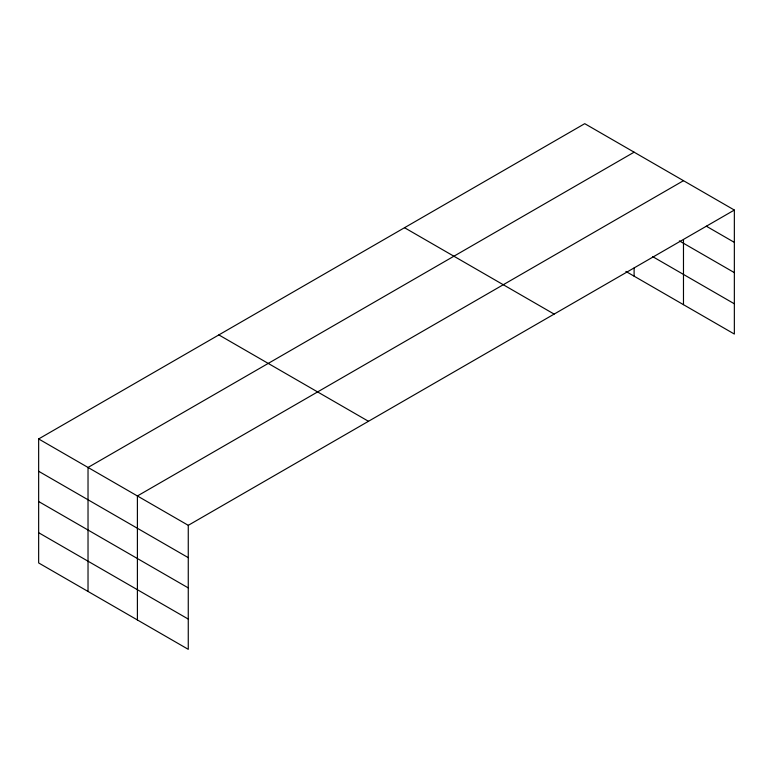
<?xml version="1.0" encoding="UTF-8"?>
<svg xmlns="http://www.w3.org/2000/svg" width="773" height="773" viewBox="0 0 773 773"><rect width="100%" height="100%" fill="white"/><g stroke="black" fill="none" stroke-linecap="round" stroke-linejoin="round"><path stroke-width="1.16" d="M38.65 438.948L188.264 525.331L188.264 649.33L38.65 562.947L38.65 438.948L584.736 123.67L734.35 210.053L734.35 334.052L625.879 271.42M634.102 152.184L88.025 467.452L88.025 591.451M683.477 180.689L137.401 495.966L137.401 619.956M188.264 525.331L734.35 210.053M706.319 226.189L734.35 242.374M679.361 240.886L734.35 272.627M652.625 256.607L734.35 303.799M404.521 227.716L554.144 314.099M218.856 334.912L368.479 421.295M38.65 471.269L188.264 557.652M38.65 501.522L188.264 587.905M38.65 532.694L188.264 619.076M683.477 239.765L683.477 304.678M634.102 268.028L634.102 276.174"/></g></svg>
